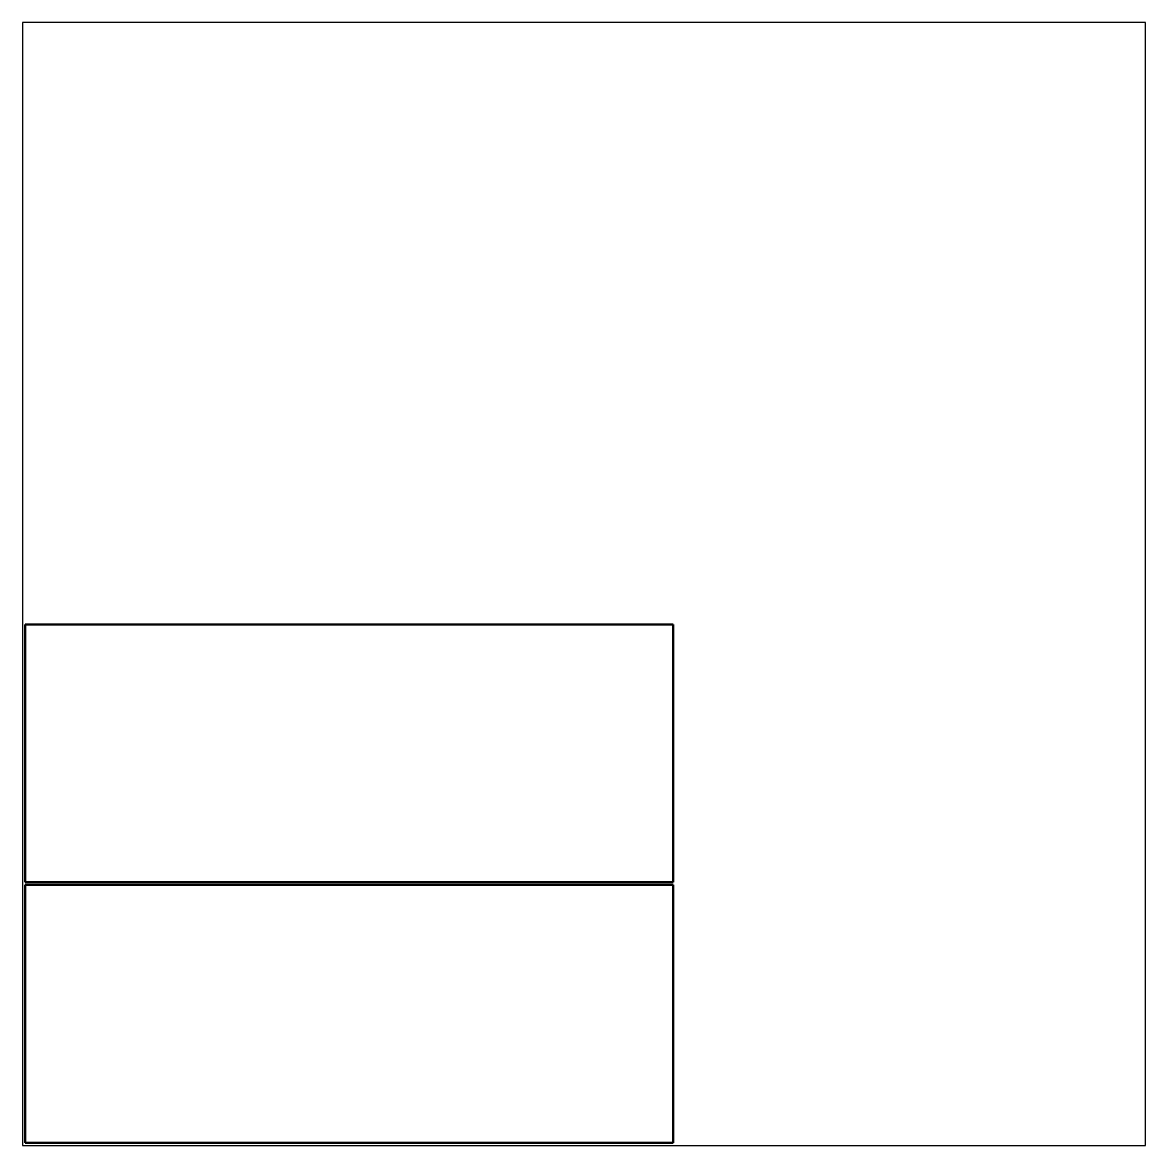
# Model space of a CAD drawing. Extents: x 0 to 2000, y 0 to 2000.
import ezdxf

# ---------------------------------------------------------------- set-up
doc = ezdxf.new("R2010")
doc.units = 0
doc.layers.add('Outline', color=7, linetype='Continuous', lineweight=50)

msp = doc.modelspace()

# ---------------------------------------------------------------- linework, layer by layer
msp.add_lwpolyline([(0, 0), (2000, 0), (2000, 2000), (0, 2000)], close=True)
at = {"layer": 'Outline'}
for p, q in [((5, 928), (1158.8, 928)), ((5, 469), (5, 928)), ((1158.8, 928), (1158.8, 469)), ((1158.8, 469), (5, 469)), ((5, 464), (1158.8, 464)), ((5, 5), (5, 464)), ((1158.8, 464), (1158.8, 5)), ((1158.8, 5), (5, 5))]:
    msp.add_line(p, q, dxfattribs=at)

doc.saveas('drawing.dxf')
